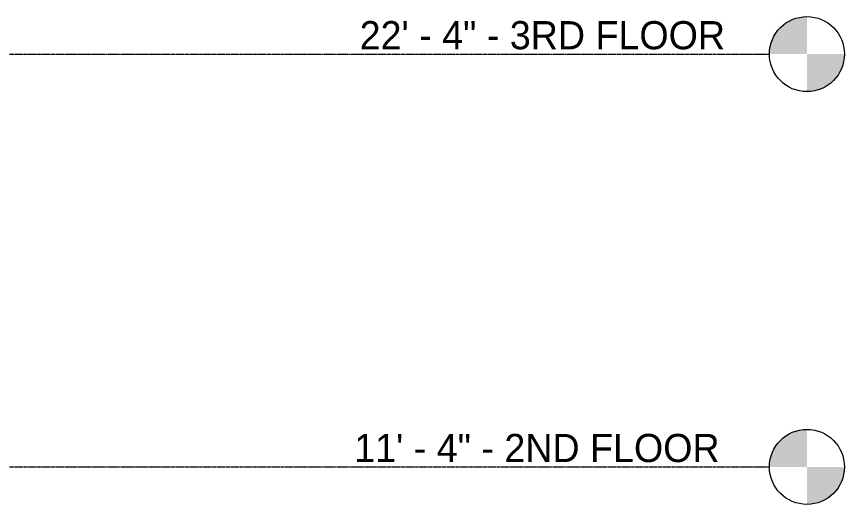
# Model space of a CAD drawing. Header units: inches. Extents: x 1718 to 6958, y -253 to 585.
# Drawn here: x 3927 to 4192, y 124 to 280 of the extents above; entities that cross this region are included whole.
import ezdxf

# ---------------------------------------------------------------- set-up
doc = ezdxf.new("R2010")
doc.units = ezdxf.units.IN
doc.header["$MEASUREMENT"] = 0
doc.linetypes.add('Grid Line 1_2_', pattern=[0.875, 0.5, -0.125, 0.125, -0.125])
doc.layers.add('A-FLOR-LEVL', color=51, linetype='Continuous', lineweight=9)
doc.layers.add('A-FLOR-LEVL-5', color=51, linetype='Grid Line 1_2_', lineweight=9)
doc.styles.add('Century Gothic', font='ufonts.com_century-gothic.ttf', dxfattribs={"height": 9})

# ---------------------------------------------------------------- blocks, each defined once
blk = doc.blocks.new('Level - Level Head - Circle-50818-BUILDING ELEVATION - COURTYARD - LOOKING WEST')
at = {"layer": 'A-FLOR-LEVL'}
h = blk.add_hatch(color=256, dxfattribs=at)
edge = h.paths.add_edge_path(flags=0)
edge.add_line((4179.96, 0), (4167.96, 0))
edge.add_arc((4179.96, 0), 12, 90, 180, ccw=False)
edge.add_line((4179.96, 12), (4179.96, 0))
h = blk.add_hatch(color=256, dxfattribs=at)
edge = h.paths.add_edge_path(flags=0)
edge.add_line((4179.96, -12), (4179.96, 0))
edge.add_line((4179.96, 0), (4191.96, 0))
edge.add_arc((4179.96, 0), 12, 270, 360, ccw=False)
blk.add_circle((4179.96, 0), 12, dxfattribs=at)

msp = doc.modelspace()

# ---------------------------------------------------------------- linework, layer by layer
at = {"layer": 'A-FLOR-LEVL-5'}
for p, q in [((1830.95, 268), (4167.96, 268)), ((1830.95, 136), (4167.96, 136))]:
    msp.add_line(p, q, dxfattribs=at)

# ---------------------------------------------------------------- block references
at = {"layer": 'A-FLOR-LEVL'}
for p in [(0, 268), (0, 136)]:
    msp.add_blockref('Level - Level Head - Circle-50818-BUILDING ELEVATION - COURTYARD - LOOKING WEST', p, dxfattribs=at)

# ---------------------------------------------------------------- texts
at = {"layer": 'A-FLOR-LEVL', "char_height": 9, "attachment_point": 1, "style": 'Century Gothic'}
for s, insert, width in [('22\' - 4" - 3RD FLOOR', (4036.84, 278.55), 145.137), ('11\' - 4" - 2ND FLOOR', (4035.1, 146.55), 147.258)]:
    msp.add_mtext(s, dxfattribs=dict(at, insert=insert, width=width))

doc.saveas('drawing.dxf')
